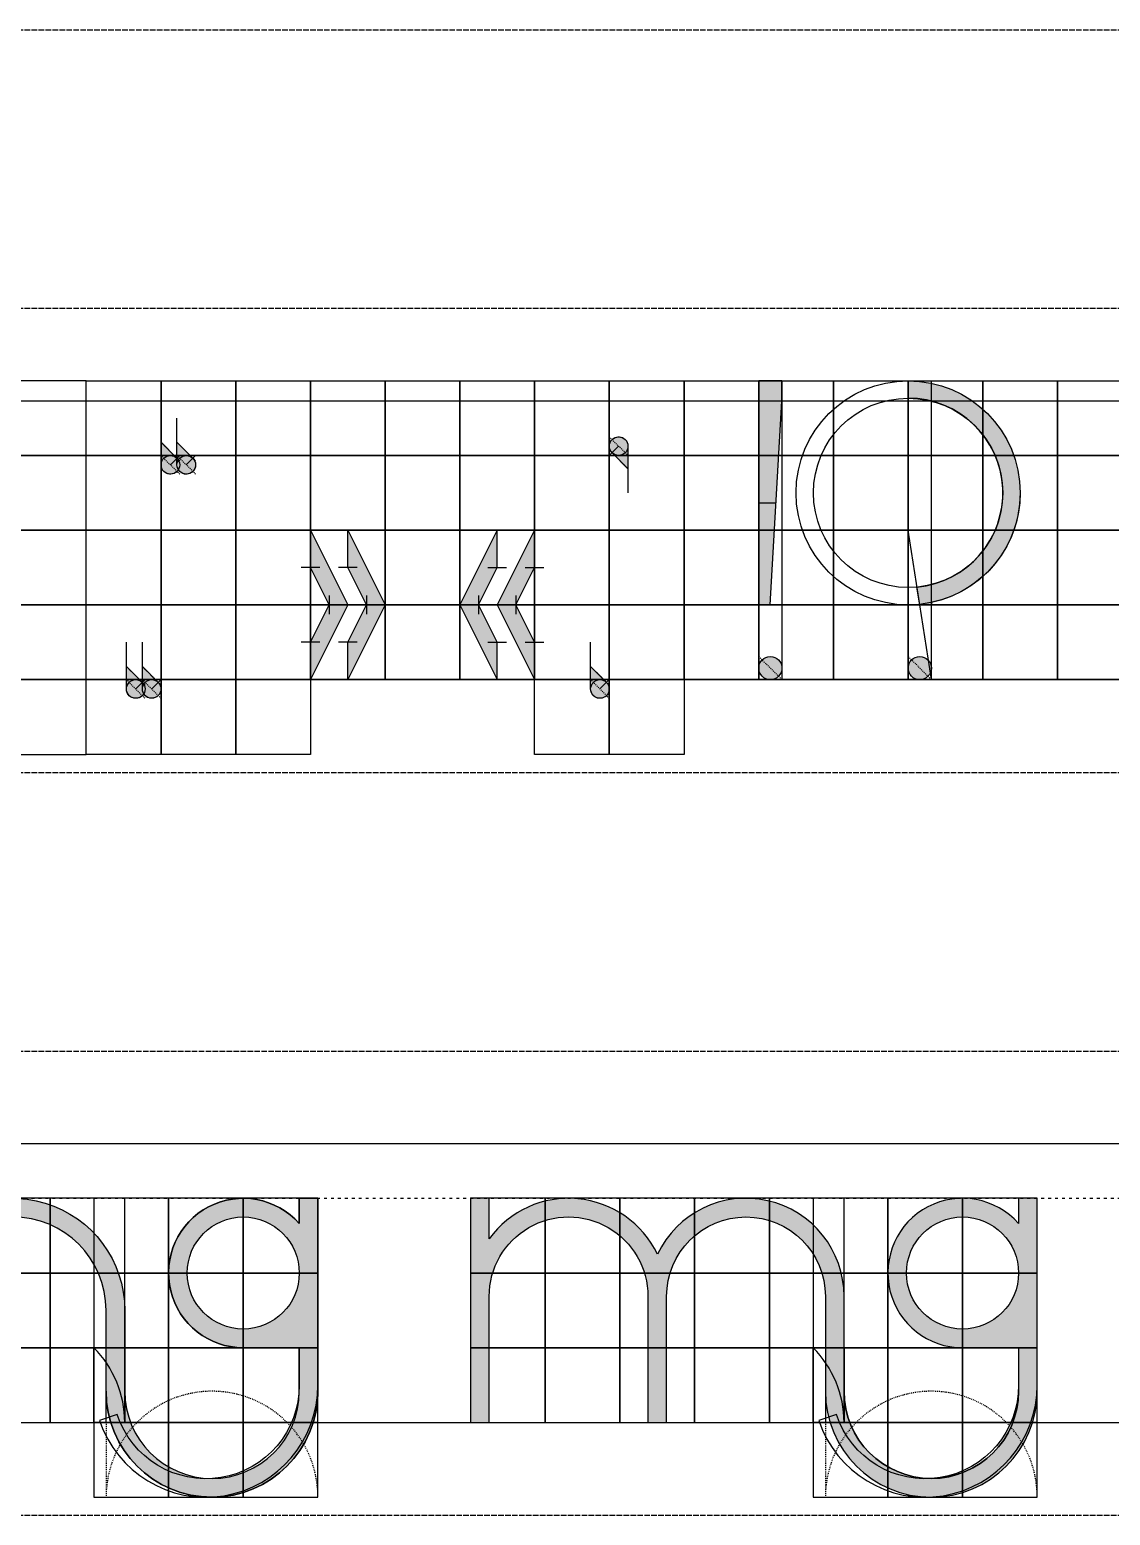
# Model space of a CAD drawing. Header units: millimetres. Extents: x -19 to 3010, y -292 to 470.
# Drawn here: x 2773 to 2889.4, y -250 to -90 of the extents above; entities that cross this region are included whole.
import ezdxf

# ---------------------------------------------------------------- set-up
doc = ezdxf.new("R2010")
doc.units = ezdxf.units.MM
doc.linetypes.add('ACAD_ISO02W100', pattern=[15, 12, -3])
doc.linetypes.add('ACAD_ISO03W100', pattern=[30, 12, -18])
for name, color, linetype in [('GUIDES', 252, 'Continuous'), ('guides_minor', 12, 'Continuous'), ('Lettering', 7, 'Continuous'), ('LINES', 252, 'Continuous'), ('Outlines', 5, 'Continuous')]:
    doc.layers.add(name, color=color, linetype=linetype)

msp = doc.modelspace()

# ---------------------------------------------------------------- hatches: boundary and pattern name
at = {"layer": 'Lettering'}
h = msp.add_hatch(color=256, dxfattribs=at)
h.dxf.hatch_style = 1
edge = h.paths.add_edge_path()
edge.add_arc((2852.818542494924, -158.75), 1.25, 0, 360)
h.paths.add_polyline_path([(2851.568542494924, -127.8104858350254), (2851.568542494924, -151.9526214587563), (2852.818542494924, -151.9526214587563), (2854.068542494924, -130), (2854.068542494924, -127.8104858350254)])
h = msp.add_hatch(color=256, dxfattribs=at)
h.dxf.hatch_style = 1
edge = h.paths.add_edge_path()
edge.add_arc((2868.913299577411, -158.75), 1.25, 0, 360)
edge = h.paths.add_edge_path()
edge.add_line((2868.913299577411, -151.9526214587563), (2868.615985098017, -150.0385397295701))
edge.add_arc((2867.660560675299, -139.8844376314302), 10.19895216416735, 275.3752748561051, 449.9846133670494)
edge.add_line((2867.663299577411, -129.6854858350254), (2867.663299577411, -127.8104858350254))
edge.add_arc((2867.663299577411, -139.8815536468908), 12.07106781186539, -2.2737367544323206e-13, 90, ccw=False)
edge.add_arc((2867.663299577412, -139.8815536468914), 12.07106781186485, -78.04714410929961, 2.2737367544323206e-12, ccw=False)
edge.add_line((2870.163299577411, -151.6909007126119), (2870.163299577411, -151.9526214587563))
edge.add_line((2870.163299577411, -151.9526214587563), (2868.913299577411, -151.9526214587563))
h = msp.add_hatch(color=256, dxfattribs=at)
h.dxf.hatch_style = 1
edge = h.paths.add_edge_path()
edge.add_arc((2836.479707730092, -134.8519420586136), 1.005922317655541, -1.1368683772161603e-13, 225.000000000013, ccw=False)
edge.add_line((2837.485630047748, -134.8519420586136), (2837.485630047748, -137.280453360591))
edge.add_line((2837.485630047748, -137.280453360591), (2835.768413237931, -135.5632365507749))
h = msp.add_hatch(color=256, dxfattribs=at)
h.dxf.hatch_style = 1
edge = h.paths.add_edge_path()
edge.add_arc((2788.19543648263, -136.8637866939254), 1.00592231765546, 179.9999999999482, 328.6002851774198, ccw=False)
edge.add_line((2787.189514164975, -136.8637866939245), (2787.189514164975, -134.4352753919471))
edge.add_line((2787.189514164975, -134.4352753919471), (2788.906730974792, -136.1524922017635))
edge.add_line((2788.906730974792, -136.1524922017635), (2788.906730974792, -134.4352753919468))
edge.add_line((2788.906730974792, -134.4352753919468), (2790.623947784608, -136.1524922017629))
edge.add_arc((2789.912653292448, -136.8637866939236), 1.00592231765481, -148.6002851868143, 45.000000000008015, ccw=False)
h = msp.add_hatch(color=256, dxfattribs=at)
h.dxf.hatch_style = 1
h.paths.add_polyline_path([(2807.307960518084, -143.9052429175127), (2811.331649788705, -151.9526214587563), (2807.307960518084, -160), (2807.307960518084, -155.9763107293782), (2809.319805153395, -151.9526214587563), (2807.307960518084, -147.9289321881345)])
h.paths.add_polyline_path([(2803.284271247462, -143.9052429175127), (2807.307960518084, -151.9526214587563), (2803.284271247462, -160), (2803.284271247462, -155.9763107293782), (2805.296115882773, -151.9526214587563), (2803.284271247462, -147.9289321881345)])
h = msp.add_hatch(color=256, dxfattribs=at)
h.dxf.hatch_style = 1
h.paths.add_polyline_path([(2823.402717600571, -143.9052429175127), (2819.37902832995, -151.9526214587563), (2823.402717600571, -160), (2823.402717600571, -155.9763107293782), (2821.39087296526, -151.9526214587563), (2823.402717600571, -147.9289321881345)])
h.paths.add_polyline_path([(2827.426406871193, -143.9052429175127), (2823.402717600571, -151.9526214587563), (2827.426406871193, -160), (2827.426406871193, -155.9763107293782), (2825.414562235882, -151.9526214587563), (2827.426406871193, -147.9289321881345)])
h = msp.add_hatch(color=256, dxfattribs=at)
h.dxf.hatch_style = 1
edge = h.paths.add_edge_path()
edge.add_arc((2784.466375037502, -161.0059223176563), 1.00592231765546, 179.9999999999482, 328.6002851774198, ccw=False)
edge.add_line((2783.460452719847, -161.0059223176553), (2783.460452719847, -158.577411015678))
edge.add_line((2783.460452719847, -158.577411015678), (2785.177669529664, -160.2946278254944))
edge.add_line((2785.177669529664, -160.2946278254944), (2785.177669529663, -158.5774110156777))
edge.add_line((2785.177669529663, -158.5774110156777), (2786.89488633948, -160.2946278254937))
edge.add_arc((2786.18359184732, -161.0059223176544), 1.00592231765481, -148.6002851868143, 45.000000000008015, ccw=False)
h = msp.add_hatch(color=256, dxfattribs=at)
h.dxf.hatch_style = 1
edge = h.paths.add_edge_path()
edge.add_arc((2834.467863094781, -161.0059223176555), 1.005922317655541, -179.9999999999992, 45.00000000001381, ccw=False)
edge.add_line((2833.461940777126, -161.0059223176555), (2833.461940777125, -158.5774110156781))
edge.add_line((2833.461940777125, -158.5774110156781), (2835.179157586942, -160.2946278254942))
h = msp.add_hatch(color=256, dxfattribs=at)
h.dxf.hatch_style = 1
edge = h.paths.add_edge_path()
edge.add_line((2802.081228902549, -236.6370550783891), (2802.081228902549, -231.9526214587563))
edge.add_line((2802.081228902549, -231.9526214587563), (2796.045694996616, -231.9526214587563))
edge.add_arc((2796.045694996616, -223.9052429175125), 8.047378541243859, 41.40962210927103, 270.00000000000324, ccw=False)
edge.add_line((2802.081228902549, -218.5824023359802), (2802.081228902549, -215.857864376269))
edge.add_line((2802.081228902549, -215.857864376269), (2804.09307353786, -215.857864376269))
edge.add_line((2804.09307353786, -215.857864376269), (2804.09307353786, -236.6370550783891))
edge.add_arc((2792.682750075006, -236.6370550783891), 11.41032346285465, -180, 0, ccw=False)
edge.add_line((2781.272426612151, -236.6370550783891), (2781.272426612151, -227.9289321881345))
edge.add_arc((2771.213203435596, -227.9289321881345), 10.0592231765545, 0, 180.0000000000003)
edge.add_line((2761.153980259042, -227.9289321881345), (2761.153980259042, -240))
edge.add_line((2761.153980259042, -240), (2759.142135623731, -240))
edge.add_line((2759.142135623731, -240), (2759.142135623731, -215.857864376269))
edge.add_line((2759.142135623731, -215.857864376269), (2761.153980259042, -215.857864376269))
edge.add_line((2761.153980259042, -215.857864376269), (2761.153980259042, -221.256398396319))
edge.add_arc((2771.213203435596, -227.9289321881354), 12.07106781186579, 3.979039320256561e-12, 146.4426902380765, ccw=False)
edge.add_line((2783.284271247462, -227.9289321881345), (2783.284271247462, -236.6370550783891))
edge.add_arc((2792.682750075006, -236.6370550783891), 9.398478827543386, 180, 360)
edge = h.paths.add_edge_path(flags=16)
edge.add_arc((2796.045694996616, -223.9052429175127), 6.03553390593288, 0, 360)
h = msp.add_hatch(color=256, dxfattribs=at)
h.dxf.hatch_style = 1
edge = h.paths.add_edge_path(flags=16)
edge.add_arc((2873.521163953681, -223.9052429175127), 6.03553390593288, 0, 360)
edge = h.paths.add_edge_path()
edge.add_arc((2870.15821903207, -236.6370550783891), 11.41032346285465, 180, 360)
edge.add_line((2881.568542494925, -236.6370550783891), (2881.568542494925, -215.857864376269))
edge.add_line((2881.568542494925, -215.857864376269), (2879.556697859613, -215.857864376269))
edge.add_line((2879.556697859613, -215.857864376269), (2879.556697859613, -218.5824023359802))
edge.add_arc((2873.521163953681, -223.9052429175125), 8.047378541243857, 41.40962210927101, 270.0000000000032)
edge.add_line((2873.521163953681, -231.9526214587563), (2879.556697859613, -231.9526214587563))
edge.add_line((2879.556697859613, -231.9526214587563), (2879.556697859613, -236.6370550783891))
edge.add_arc((2870.15821903207, -236.6370550783891), 9.39847882754384, -180, 0, ccw=False)
edge.add_line((2860.759740204526, -236.6370550783891), (2860.759740204526, -226.420048711651))
edge.add_arc((2850.197555869144, -226.420048711651), 10.56218433538243, 3.083536407245177e-13, 154.6230664748476)
edge.add_arc((2831.096633497497, -226.4456867251751), 10.58663708639122, 25.46776693082353, 143.9739695155375)
edge.add_line((2822.534692133619, -220.219127090797), (2822.534692133619, -215.857864376269))
edge.add_line((2822.534692133619, -215.857864376269), (2820.522847498308, -215.857864376269))
edge.add_line((2820.522847498308, -215.857864376269), (2820.522847498308, -239.9999999999999))
edge.add_line((2820.522847498308, -239.9999999999999), (2822.534692133619, -239.9999999999999))
edge.add_line((2822.534692133619, -239.9999999999999), (2822.534692133619, -226.4200487116512))
edge.add_arc((2831.08503183369, -226.420048711651), 8.550339700071163, 1.8758328224066645e-12, 180.0000000000019, ccw=False)
edge.add_line((2839.635371533761, -226.4200487116507), (2839.635371533762, -240))
edge.add_line((2839.635371533762, -240), (2841.647216169073, -239.9999999999999))
edge.add_line((2841.647216169073, -239.9999999999999), (2841.647216169072, -226.4200487116506))
edge.add_arc((2850.197555869144, -226.4200487116506), 8.550339700071618, 0, 180, ccw=False)
edge.add_line((2858.747895569215, -226.4200487116506), (2858.747895569215, -236.6370550783891))

# ---------------------------------------------------------------- linework, layer by layer
at = {"layer": 'GUIDES'}
for points in [[(2771.094757082487, -135.857864376269), (2779.142135623731, -135.857864376269), (2779.142135623731, -127.8104858350254), (2771.094757082487, -127.8104858350254)], [(2787.189514164975, -135.857864376269), (2779.142135623731, -135.857864376269), (2779.142135623731, -127.8104858350254), (2787.189514164975, -127.8104858350254)], [(2795.236892706218, -135.857864376269), (2787.189514164975, -135.857864376269), (2787.189514164975, -127.8104858350254), (2795.236892706218, -127.8104858350254)], [(2803.284271247462, -135.857864376269), (2795.236892706218, -135.857864376269), (2795.236892706218, -127.8104858350254), (2803.284271247462, -127.8104858350254)], [(2811.331649788705, -135.857864376269), (2803.284271247462, -135.857864376269), (2803.284271247462, -127.8104858350254), (2811.331649788705, -127.8104858350254)], [(2819.37902832995, -135.857864376269), (2811.331649788705, -135.857864376269), (2811.331649788705, -127.8104858350254), (2819.37902832995, -127.8104858350254)], [(2827.426406871193, -135.857864376269), (2819.37902832995, -135.857864376269), (2819.37902832995, -127.8104858350254), (2827.426406871193, -127.8104858350254)], [(2835.473785412436, -135.857864376269), (2827.426406871193, -135.857864376269), (2827.426406871193, -127.8104858350254), (2835.473785412436, -127.8104858350254)], [(2843.52116395368, -135.857864376269), (2835.473785412436, -135.857864376269), (2835.473785412436, -127.8104858350254), (2843.52116395368, -127.8104858350254)], [(2851.568542494924, -135.857864376269), (2843.52116395368, -135.857864376269), (2843.52116395368, -127.8104858350254), (2851.568542494924, -127.8104858350254)], [(2859.615921036167, -135.857864376269), (2851.568542494924, -135.857864376269), (2851.568542494924, -127.8104858350254), (2859.615921036167, -127.8104858350254)], [(2867.663299577411, -135.857864376269), (2859.615921036167, -135.857864376269), (2859.615921036167, -127.8104858350254), (2867.663299577411, -127.8104858350254)], [(2875.710678118655, -135.857864376269), (2867.663299577411, -135.857864376269), (2867.663299577411, -127.8104858350254), (2875.710678118655, -127.8104858350254)], [(2883.758056659899, -135.857864376269), (2875.710678118655, -135.857864376269), (2875.710678118655, -127.8104858350254), (2883.758056659899, -127.8104858350254)], [(2891.805435201142, -135.857864376269), (2883.758056659899, -135.857864376269), (2883.758056659899, -127.8104858350254), (2891.805435201142, -127.8104858350254)], [(2771.094757082487, -143.9052429175127), (2779.142135623731, -143.9052429175127), (2779.142135623731, -135.857864376269), (2771.094757082487, -135.857864376269)], [(2787.189514164975, -143.9052429175127), (2779.142135623731, -143.9052429175127), (2779.142135623731, -135.857864376269), (2787.189514164975, -135.857864376269)], [(2795.236892706218, -143.9052429175127), (2787.189514164975, -143.9052429175127), (2787.189514164975, -135.857864376269), (2795.236892706218, -135.857864376269)], [(2803.284271247462, -143.9052429175127), (2795.236892706218, -143.9052429175127), (2795.236892706218, -135.857864376269), (2803.284271247462, -135.857864376269)], [(2811.331649788705, -143.9052429175127), (2803.284271247462, -143.9052429175127), (2803.284271247462, -135.857864376269), (2811.331649788705, -135.857864376269)], [(2819.37902832995, -143.9052429175127), (2811.331649788705, -143.9052429175127), (2811.331649788705, -135.857864376269), (2819.37902832995, -135.857864376269)], [(2827.426406871193, -143.9052429175127), (2819.37902832995, -143.9052429175127), (2819.37902832995, -135.857864376269), (2827.426406871193, -135.857864376269)], [(2835.473785412436, -143.9052429175127), (2827.426406871193, -143.9052429175127), (2827.426406871193, -135.857864376269), (2835.473785412436, -135.857864376269)], [(2843.52116395368, -143.9052429175127), (2835.473785412436, -143.9052429175127), (2835.473785412436, -135.857864376269), (2843.52116395368, -135.857864376269)], [(2851.568542494924, -143.9052429175127), (2843.52116395368, -143.9052429175127), (2843.52116395368, -135.857864376269), (2851.568542494924, -135.857864376269)], [(2859.615921036167, -143.9052429175127), (2851.568542494924, -143.9052429175127), (2851.568542494924, -135.857864376269), (2859.615921036167, -135.857864376269)], [(2867.663299577411, -143.9052429175127), (2859.615921036167, -143.9052429175127), (2859.615921036167, -135.857864376269), (2867.663299577411, -135.857864376269)], [(2875.710678118655, -143.9052429175127), (2867.663299577411, -143.9052429175127), (2867.663299577411, -135.857864376269), (2875.710678118655, -135.857864376269)], [(2883.758056659899, -143.9052429175127), (2875.710678118655, -143.9052429175127), (2875.710678118655, -135.857864376269), (2883.758056659899, -135.857864376269)], [(2891.805435201142, -143.9052429175127), (2883.758056659899, -143.9052429175127), (2883.758056659899, -135.857864376269), (2891.805435201142, -135.857864376269)], [(2771.094757082487, -151.9526214587563), (2779.142135623731, -151.9526214587563), (2779.142135623731, -143.9052429175127), (2771.094757082487, -143.9052429175127)], [(2787.189514164975, -151.9526214587563), (2779.142135623731, -151.9526214587563), (2779.142135623731, -143.9052429175127), (2787.189514164975, -143.9052429175127)], [(2795.236892706218, -151.9526214587563), (2787.189514164975, -151.9526214587563), (2787.189514164975, -143.9052429175127), (2795.236892706218, -143.9052429175127)], [(2803.284271247462, -151.9526214587563), (2795.236892706218, -151.9526214587563), (2795.236892706218, -143.9052429175127), (2803.284271247462, -143.9052429175127)], [(2811.331649788705, -151.9526214587563), (2803.284271247462, -151.9526214587563), (2803.284271247462, -143.9052429175127), (2811.331649788705, -143.9052429175127)], [(2819.37902832995, -151.9526214587563), (2811.331649788705, -151.9526214587563), (2811.331649788705, -143.9052429175127), (2819.37902832995, -143.9052429175127)], [(2827.426406871193, -151.9526214587563), (2819.37902832995, -151.9526214587563), (2819.37902832995, -143.9052429175127), (2827.426406871193, -143.9052429175127)], [(2835.473785412436, -151.9526214587563), (2827.426406871193, -151.9526214587563), (2827.426406871193, -143.9052429175127), (2835.473785412436, -143.9052429175127)], [(2843.52116395368, -151.9526214587563), (2835.473785412436, -151.9526214587563), (2835.473785412436, -143.9052429175127), (2843.52116395368, -143.9052429175127)], [(2851.568542494924, -151.9526214587563), (2843.52116395368, -151.9526214587563), (2843.52116395368, -143.9052429175127), (2851.568542494924, -143.9052429175127)], [(2859.615921036167, -151.9526214587563), (2851.568542494924, -151.9526214587563), (2851.568542494924, -143.9052429175127), (2859.615921036167, -143.9052429175127)], [(2867.663299577411, -151.9526214587563), (2859.615921036167, -151.9526214587563), (2859.615921036167, -143.9052429175127), (2867.663299577411, -143.9052429175127)], [(2875.710678118655, -151.9526214587563), (2867.663299577411, -151.9526214587563), (2867.663299577411, -143.9052429175127), (2875.710678118655, -143.9052429175127)], [(2883.758056659899, -151.9526214587563), (2875.710678118655, -151.9526214587563), (2875.710678118655, -143.9052429175127), (2883.758056659899, -143.9052429175127)], [(2891.805435201142, -151.9526214587563), (2883.758056659899, -151.9526214587563), (2883.758056659899, -143.9052429175127), (2891.805435201142, -143.9052429175127)], [(2771.094757082487, -160), (2779.142135623731, -160), (2779.142135623731, -151.9526214587563), (2771.094757082487, -151.9526214587563)], [(2787.189514164975, -160), (2779.142135623731, -160), (2779.142135623731, -151.9526214587563), (2787.189514164975, -151.9526214587563)], [(2795.236892706218, -160), (2787.189514164975, -160), (2787.189514164975, -151.9526214587563), (2795.236892706218, -151.9526214587563)], [(2803.284271247462, -160), (2795.236892706218, -160), (2795.236892706218, -151.9526214587563), (2803.284271247462, -151.9526214587563)], [(2811.331649788705, -160), (2803.284271247462, -160), (2803.284271247462, -151.9526214587563), (2811.331649788705, -151.9526214587563)], [(2819.37902832995, -160), (2811.331649788705, -160), (2811.331649788705, -151.9526214587563), (2819.37902832995, -151.9526214587563)], [(2827.426406871193, -160), (2819.37902832995, -160), (2819.37902832995, -151.9526214587563), (2827.426406871193, -151.9526214587563)], [(2835.473785412436, -160), (2827.426406871193, -160), (2827.426406871193, -151.9526214587563), (2835.473785412436, -151.9526214587563)], [(2843.52116395368, -160.0000000000001), (2835.473785412436, -160.0000000000001), (2835.473785412436, -151.9526214587564), (2843.52116395368, -151.9526214587564)], [(2851.568542494924, -160), (2843.52116395368, -160), (2843.52116395368, -151.9526214587563), (2851.568542494924, -151.9526214587563)], [(2859.615921036167, -160), (2851.568542494924, -160), (2851.568542494924, -151.9526214587563), (2859.615921036167, -151.9526214587563)], [(2867.663299577411, -160), (2859.615921036167, -160), (2859.615921036167, -151.9526214587563), (2867.663299577411, -151.9526214587563)], [(2875.710678118655, -160), (2867.663299577411, -160), (2867.663299577411, -151.9526214587563), (2875.710678118655, -151.9526214587563)], [(2875.710678118655, -160), (2867.663299577411, -160), (2867.663299577411, -151.9526214587563), (2875.710678118655, -151.9526214587563)], [(2883.758056659899, -160), (2875.710678118655, -160), (2875.710678118655, -151.9526214587563), (2883.758056659899, -151.9526214587563)], [(2891.805435201142, -160), (2883.758056659899, -160), (2883.758056659899, -151.9526214587563), (2891.805435201142, -151.9526214587563)], [(2771.094757082487, -168.0473785412437), (2779.142135623731, -168.0473785412437), (2779.142135623731, -160), (2771.094757082487, -160)], [(2787.189514164975, -168.0473785412437), (2779.142135623731, -168.0473785412437), (2779.142135623731, -160), (2787.189514164975, -160)], [(2795.236892706218, -168.0473785412437), (2787.189514164975, -168.0473785412437), (2787.189514164975, -160), (2795.236892706218, -160)], [(2803.284271247462, -168.0473785412437), (2795.236892706218, -168.0473785412437), (2795.236892706218, -160), (2803.284271247462, -160)], [(2835.473785412436, -168.0473785412437), (2827.426406871193, -168.0473785412437), (2827.426406871193, -160), (2835.473785412436, -160)], [(2843.52116395368, -168.0473785412436), (2835.473785412436, -168.0473785412436), (2835.473785412436, -159.9999999999999), (2843.52116395368, -159.9999999999999)], [(2767.189514164976, -223.9052429175127), (2775.236892706219, -223.9052429175127), (2775.236892706219, -215.857864376269), (2767.189514164976, -215.857864376269)], [(2775.236892706219, -223.9052429175127), (2783.284271247463, -223.9052429175127), (2783.284271247463, -215.857864376269), (2775.236892706219, -215.857864376269)], [(2779.95093791413, -223.9052429175128), (2787.998316455373, -223.9052429175128), (2787.998316455373, -215.8578643762691), (2779.95093791413, -215.8578643762691)], [(2787.998316455373, -223.9052429175128), (2796.045694996617, -223.9052429175128), (2796.045694996617, -215.8578643762691), (2787.998316455373, -215.8578643762691)], [(2796.045694996617, -223.9052429175128), (2804.093073537861, -223.9052429175128), (2804.093073537861, -215.8578643762691), (2796.045694996617, -215.8578643762691)], [(2820.522847498309, -223.9052429175127), (2828.570226039553, -223.9052429175127), (2828.570226039553, -215.857864376269), (2820.522847498309, -215.857864376269)], [(2828.570226039553, -223.9052429175127), (2836.617604580797, -223.9052429175127), (2836.617604580797, -215.857864376269), (2828.570226039553, -215.857864376269)], [(2836.617604580797, -223.9052429175127), (2844.66498312204, -223.9052429175127), (2844.66498312204, -215.857864376269), (2836.617604580797, -215.857864376269)], [(2844.66498312204, -223.9052429175127), (2852.712361663284, -223.9052429175127), (2852.712361663284, -215.857864376269), (2844.66498312204, -215.857864376269)], [(2852.712361663284, -223.9052429175127), (2860.759740204528, -223.9052429175127), (2860.759740204528, -215.857864376269), (2852.712361663284, -215.857864376269)], [(2857.426406871195, -223.9052429175127), (2865.473785412438, -223.9052429175127), (2865.473785412438, -215.857864376269), (2857.426406871195, -215.857864376269)], [(2865.473785412438, -223.9052429175127), (2873.521163953682, -223.9052429175127), (2873.521163953682, -215.857864376269), (2865.473785412438, -215.857864376269)], [(2873.521163953682, -223.9052429175127), (2881.568542494925, -223.9052429175127), (2881.568542494925, -215.857864376269), (2873.521163953682, -215.857864376269)], [(2767.189514164976, -231.9526214587563), (2775.236892706219, -231.9526214587563), (2775.236892706219, -223.9052429175127), (2767.189514164976, -223.9052429175127)], [(2775.236892706219, -231.9526214587563), (2783.284271247463, -231.9526214587563), (2783.284271247463, -223.9052429175127), (2775.236892706219, -223.9052429175127)], [(2779.95093791413, -231.9526214587564), (2787.998316455373, -231.9526214587564), (2787.998316455373, -223.9052429175128), (2779.95093791413, -223.9052429175128)], [(2787.998316455373, -231.9526214587564), (2796.045694996617, -231.9526214587564), (2796.045694996617, -223.9052429175128), (2787.998316455373, -223.9052429175128)], [(2796.045694996617, -231.9526214587564), (2804.093073537861, -231.9526214587564), (2804.093073537861, -223.9052429175128), (2796.045694996617, -223.9052429175128)], [(2820.522847498309, -231.9526214587563), (2828.570226039553, -231.9526214587563), (2828.570226039553, -223.9052429175127), (2820.522847498309, -223.9052429175127)], [(2828.570226039553, -231.9526214587563), (2836.617604580797, -231.9526214587563), (2836.617604580797, -223.9052429175127), (2828.570226039553, -223.9052429175127)], [(2836.617604580797, -231.9526214587563), (2844.66498312204, -231.9526214587563), (2844.66498312204, -223.9052429175127), (2836.617604580797, -223.9052429175127)], [(2844.66498312204, -231.9526214587563), (2852.712361663284, -231.9526214587563), (2852.712361663284, -223.9052429175127), (2844.66498312204, -223.9052429175127)], [(2852.712361663284, -231.9526214587563), (2860.759740204528, -231.9526214587563), (2860.759740204528, -223.9052429175127), (2852.712361663284, -223.9052429175127)], [(2857.426406871195, -231.9526214587563), (2865.473785412438, -231.9526214587563), (2865.473785412438, -223.9052429175127), (2857.426406871195, -223.9052429175127)], [(2865.473785412438, -231.9526214587563), (2873.521163953682, -231.9526214587563), (2873.521163953682, -223.9052429175127), (2865.473785412438, -223.9052429175127)], [(2873.521163953682, -231.9526214587563), (2881.568542494925, -231.9526214587563), (2881.568542494925, -223.9052429175127), (2873.521163953682, -223.9052429175127)], [(2767.189514164976, -240), (2775.236892706219, -240), (2775.236892706219, -231.9526214587563), (2767.189514164976, -231.9526214587563)], [(2775.236892706219, -240), (2783.284271247463, -240), (2783.284271247463, -231.9526214587563), (2775.236892706219, -231.9526214587563)], [(2779.95093791413, -240.0000000000001), (2787.998316455373, -240.0000000000001), (2787.998316455373, -231.9526214587564), (2779.95093791413, -231.9526214587564)], [(2783.284271247463, -240), (2779.95093791413, -240), (2779.95093791413, -231.9526214587563), (2783.284271247463, -231.9526214587563)], [(2787.998316455373, -240.0000000000001), (2796.045694996617, -240.0000000000001), (2796.045694996617, -231.9526214587564), (2787.998316455373, -231.9526214587564)], [(2796.045694996617, -240.0000000000001), (2804.093073537861, -240.0000000000001), (2804.093073537861, -231.9526214587564), (2796.045694996617, -231.9526214587564)], [(2820.522847498309, -239.9999999999999), (2828.570226039553, -239.9999999999999), (2828.570226039553, -231.9526214587563), (2820.522847498309, -231.9526214587563)], [(2828.570226039553, -239.9999999999999), (2836.617604580797, -239.9999999999999), (2836.617604580797, -231.9526214587563), (2828.570226039553, -231.9526214587563)], [(2836.617604580797, -239.9999999999999), (2844.66498312204, -239.9999999999999), (2844.66498312204, -231.9526214587563), (2836.617604580797, -231.9526214587563)], [(2844.66498312204, -239.9999999999999), (2852.712361663284, -239.9999999999999), (2852.712361663284, -231.9526214587563), (2844.66498312204, -231.9526214587563)], [(2852.712361663284, -239.9999999999999), (2860.759740204528, -239.9999999999999), (2860.759740204528, -231.9526214587563), (2852.712361663284, -231.9526214587563)], [(2857.426406871195, -240), (2865.473785412438, -240), (2865.473785412438, -231.9526214587563), (2857.426406871195, -231.9526214587563)], [(2860.759740204528, -239.9999999999999), (2857.426406871194, -239.9999999999999), (2857.426406871194, -231.9526214587563), (2860.759740204528, -231.9526214587563)], [(2865.473785412438, -240), (2873.521163953682, -240), (2873.521163953682, -231.9526214587563), (2865.473785412438, -231.9526214587563)], [(2873.521163953682, -240), (2881.568542494925, -240), (2881.568542494925, -231.9526214587563), (2873.521163953682, -231.9526214587563)], [(2857.426406871195, -248.0473785412437), (2865.473785412438, -248.0473785412437), (2865.473785412438, -240), (2857.426406871195, -240)], [(2865.473785412438, -248.0473785412437), (2873.521163953682, -248.0473785412437), (2873.521163953682, -240), (2865.473785412438, -240)], [(2873.521163953682, -248.0473785412437), (2881.568542494925, -248.0473785412437), (2881.568542494925, -240), (2873.521163953682, -240)], [(2779.95093791413, -248.0473785412437), (2787.998316455373, -248.0473785412437), (2787.998316455373, -240.0000000000001), (2779.95093791413, -240.0000000000001)], [(2787.998316455373, -248.0473785412437), (2796.045694996617, -248.0473785412437), (2796.045694996617, -240.0000000000001), (2787.998316455373, -240.0000000000001)], [(2796.045694996617, -248.0473785412437), (2804.093073537861, -248.0473785412437), (2804.093073537861, -240.0000000000001), (2796.045694996617, -240.0000000000001)]]:
    msp.add_lwpolyline(points, close=True, dxfattribs=at)
for centre in [(2771.903559372886, -240), (2849.37902832995, -239.9999999999999)]:
    msp.add_arc(centre, 11.38071187457704, 0, 44.99999999999493, dxfattribs=at)
at = {"layer": 'guides_minor'}
for p, q in [((2854.068542494924, -127.8104858350254), (2854.068542494924, -160)), ((2870.163299577411, -159.9999999999999), (2870.163299577411, -127.8104858350254)), ((2852.818542494924, -151.9526214587563), (2854.068542494924, -130)), ((2787.189514164975, -136.8637866939245), (2787.189514164975, -131.8341751056472)), ((2788.906730974792, -136.8637866939242), (2788.906730974792, -131.8341751056469)), ((2788.195436482631, -136.8637866939245), (2789.201358800286, -135.857864376269)), ((2789.912653292447, -136.8637866939242), (2790.918575610103, -135.8578643762687)), ((2836.479707730092, -134.8519420586136), (2835.473785412436, -135.857864376269)), ((2837.485630047748, -134.8519420586136), (2837.485630047748, -139.8815536468909)), ((2853.443542494924, -140.9763107293782), (2851.568542494924, -140.9763107293782)), ((2870.163299577411, -159.9999999999999), (2867.663299577411, -143.9052429175127)), ((2804.284271247462, -147.9289321881345), (2802.284271247462, -147.9289321881345)), ((2808.307960518084, -147.9289321881345), (2806.307960518084, -147.9289321881345)), ((2822.402717600571, -147.9289321881345), (2824.402717600571, -147.9289321881345)), ((2826.426406871193, -147.9289321881345), (2828.426406871193, -147.9289321881345)), ((2805.296115882773, -150.9526214587563), (2805.296115882773, -152.9526214587563)), ((2809.319805153395, -150.9526214587563), (2809.319805153395, -152.9526214587563)), ((2821.39087296526, -150.9526214587563), (2821.39087296526, -152.9526214587563)), ((2825.414562235882, -150.9526214587563), (2825.414562235882, -152.9526214587563)), ((2783.460452719847, -161.0059223176553), (2783.460452719847, -155.9763107293781)), ((2785.177669529664, -161.005922317655), (2785.177669529664, -155.9763107293778)), ((2804.284271247462, -155.9763107293782), (2802.284271247462, -155.9763107293782)), ((2808.307960518084, -155.9763107293782), (2806.307960518084, -155.9763107293782)), ((2822.402717600571, -155.9763107293782), (2824.402717600571, -155.9763107293782)), ((2826.426406871193, -155.9763107293782), (2828.426406871193, -155.9763107293782)), ((2833.461940777126, -161.0059223176555), (2833.461940777126, -155.9763107293782)), ((2784.466375037503, -161.0059223176553), (2785.472297355158, -159.9999999999999)), ((2786.183591847319, -161.005922317655), (2787.189514164975, -159.9999999999995)), ((2834.467863094781, -161.0059223176555), (2835.473785412437, -160))]:
    msp.add_line(p, q, dxfattribs=at)
at = {"layer": 'guides_minor', "linetype": 'ACAD_ISO02W100', "ltscale": 0.005}
for p, q in [((2835.473785412436, -133.8460197409581), (2837.485630047748, -135.857864376269)), ((2789.201358800286, -136.4471200272581), (2787.189514164975, -134.4352753919471)), ((2789.201358800286, -137.86970901158), (2787.189514164975, -135.857864376269)), ((2790.918575610103, -136.4471200272577), (2788.906730974792, -134.4352753919468)), ((2790.918575610103, -137.8697090115797), (2788.906730974792, -135.8578643762687)), ((2835.473785412436, -135.26860872528), (2837.485630047748, -137.280453360591)), ((2851.568542494924, -157.4999999999999), (2854.068542494924, -160)), ((2867.663299577411, -157.4999999999999), (2870.163299577411, -160)), ((2785.472297355158, -160.5892556509889), (2783.460452719847, -158.577411015678)), ((2785.472297355158, -162.0118446353108), (2783.460452719847, -159.9999999999999)), ((2787.189514164975, -160.5892556509886), (2785.177669529663, -158.5774110156777)), ((2787.189514164975, -162.0118446353105), (2785.177669529663, -159.9999999999996)), ((2835.473785412437, -160.589255650989), (2833.461940777125, -158.5774110156781)), ((2835.473785412437, -162.0118446353109), (2833.461940777125, -160)), ((2781.272426612152, -240.0000000000001), (2781.272426612152, -248.0473785412437)), ((2858.747895569216, -240.0000000000001), (2858.747895569216, -248.0473785412437)), ((2781.272426612152, -248.0473785412437), (2804.093073537861, -248.0473785412437)), ((2858.747895569216, -248.0473785412437), (2881.568542494926, -248.0473785412437))]:
    msp.add_line(p, q, dxfattribs=at)
at = {"layer": 'guides_minor'}
for points in [[(2759.142135623732, -215.857864376269), (2761.153980259043, -215.857864376269), (2761.153980259043, -221.256398396319, -0.74295459115638), (2783.284271247463, -227.9289321881345), (2783.284271247463, -240), (2781.272426612152, -240), (2781.272426612152, -227.9289321881345, 1), (2761.153980259043, -227.9289321881345), (2761.153980259043, -240), (2759.142135623732, -240)], [(2802.08122890255, -218.5824023359802, 1.548583770354908), (2796.045694996617, -231.9526214587563), (2802.08122890255, -231.9526214587563), (2802.08122890255, -235.9763107293782, -0.8538943085022456), (2782.478988707036, -239.1573164023643), (2780.570385303244, -239.7935175369621, 0.8508037970648128), (2804.093073537861, -235.9763107293782), (2804.093073537861, -215.857864376269), (2802.08122890255, -215.857864376269)], [(2841.647216169074, -239.9999999999999), (2841.647216169073, -226.4200487116506, -1), (2858.747895569216, -226.4200487116506), (2858.747895569216, -239.9999999999999), (2860.759740204527, -239.9999999999999), (2860.759740204527, -226.420048711651, 0.799884321182784), (2840.654538850185, -221.8933982822018, 0.5686921670025993), (2822.53469213362, -220.219127090797), (2822.53469213362, -215.857864376269), (2820.522847498309, -215.857864376269), (2820.522847498309, -239.9999999999999), (2822.53469213362, -239.9999999999999), (2822.53469213362, -226.4200487116512, -1), (2839.635371533762, -226.4200487116507), (2839.635371533763, -240)], [(2879.556697859614, -218.5824023359802, 1.548583770354908), (2873.521163953682, -231.9526214587563), (2879.556697859614, -231.9526214587563), (2879.556697859614, -235.9763107293782, -0.8538943085022456), (2859.954457664101, -239.1573164023643), (2858.045854260308, -239.7935175369621, 0.8508037970648128), (2881.568542494926, -235.9763107293782), (2881.568542494926, -215.857864376269), (2879.556697859614, -215.857864376269)]]:
    msp.add_lwpolyline(points, format="xyb", close=True, dxfattribs=at)
for centre, radius in [((2867.663299577411, -139.8815536468909), 12.07106781186545), ((2867.663299577411, -139.8815536468909), 10.19606781186545), ((2836.479707730092, -134.8519420586136), 1.005922317655452), ((2788.195436482631, -136.8637866939245), 1.005922317655452), ((2789.912653292447, -136.8637866939242), 1.005922317655452), ((2784.466375037503, -161.0059223176553), 1.005922317655452), ((2786.183591847319, -161.005922317655), 1.005922317655452), ((2834.467863094781, -161.0059223176555), 1.005922317655452), ((2796.045694996617, -223.9052429175127), 6.03553390593288), ((2873.521163953682, -223.9052429175127), 6.03553390593288)]:
    msp.add_circle(centre, radius, dxfattribs=at)
at = {"layer": 'guides_minor', "linetype": 'ACAD_ISO02W100', "ltscale": 0.005}
for centre in [(2792.682750075006, -248.0473785412437), (2870.158219032071, -248.0473785412437)]:
    msp.add_arc(centre, 11.41032346285465, 359.9999999999999, 180, dxfattribs=at)
at = {"layer": 'guides_minor'}
for centre, radius, start in [((2792.682750075006, -236.6370550783891), 11.41032346285465, 180.0000000000003), ((2792.682750075006, -236.6370550783891), 9.398478827543386, 180), ((2870.158219032071, -236.6370550783891), 11.41032346285465, 180.0000000000003), ((2870.158219032071, -236.6370550783891), 9.398478827543386, 180)]:
    msp.add_arc(centre, radius, start, 0, dxfattribs=at)
at = {"layer": 'LINES', "linetype": 'ACAD_ISO02W100', "ltscale": 0.05}
for p, q in [((2465, -90), (3005, -90)), ((2465, -120), (3005, -120)), ((2465, -170), (3005, -170)), ((2465, -200), (3005, -200)), ((2465, -250), (3005, -250))]:
    msp.add_line(p, q, dxfattribs=at)
at = {"layer": 'LINES'}
for p, q in [((3010, -130), (2460, -130)), ((2460, -160), (3010, -160)), ((3010, -210), (2460, -210)), ((2460, -240), (3010, -240))]:
    msp.add_line(p, q, dxfattribs=at)
at = {"layer": 'LINES', "linetype": 'ACAD_ISO03W100', "ltscale": 0.025}
for p, q in [((2465, -135.857864376269), (3005, -135.857864376269)), ((2465, -215.857864376269), (3005, -215.857864376269))]:
    msp.add_line(p, q, dxfattribs=at)
at = {"layer": 'Outlines'}
for points in [[(2851.568542494924, -127.8104858350254), (2851.568542494924, -151.9526214587563), (2852.818542494924, -151.9526214587563), (2854.068542494924, -130), (2854.068542494924, -127.8104858350254)], [(2803.284271247462, -143.9052429175127), (2807.307960518084, -151.9526214587563), (2803.284271247462, -160), (2803.284271247462, -155.9763107293782), (2805.296115882773, -151.9526214587563), (2803.284271247462, -147.9289321881345)], [(2807.307960518084, -143.9052429175127), (2811.331649788705, -151.9526214587563), (2807.307960518084, -160), (2807.307960518084, -155.9763107293782), (2809.319805153395, -151.9526214587563), (2807.307960518084, -147.9289321881345)], [(2823.402717600571, -143.9052429175127), (2819.37902832995, -151.9526214587563), (2823.402717600571, -160), (2823.402717600571, -155.9763107293782), (2821.39087296526, -151.9526214587563), (2823.402717600571, -147.9289321881345)], [(2827.426406871193, -143.9052429175127), (2823.402717600571, -151.9526214587563), (2827.426406871193, -160), (2827.426406871193, -155.9763107293782), (2825.414562235882, -151.9526214587563), (2827.426406871193, -147.9289321881345)]]:
    msp.add_lwpolyline(points, close=True, dxfattribs=at)
for points in [[(2868.913299577411, -151.9526214587563), (2868.615985098017, -150.0385397295701, 0.9540303866282992), (2867.663299577411, -129.6854858350254), (2867.663299577411, -127.8104858350254, -0.4142135623730944), (2879.734367389276, -139.8815536468909, -0.3543500897784421), (2870.163299577411, -151.6909007126119), (2870.163299577411, -151.9526214587563)], [(2835.768413237931, -135.5632365507749, -1.496605762665719), (2837.485630047748, -134.8519420586136), (2837.485630047748, -137.280453360591)], [(2835.179157586942, -160.2946278254942, -1.496605762665719), (2833.461940777126, -161.0059223176555), (2833.461940777125, -158.5774110156781)], [(2802.081228902549, -236.6370550783891), (2802.081228902549, -231.9526214587563), (2796.045694996616, -231.9526214587563, -1.548583770354909), (2802.081228902549, -218.5824023359802), (2802.081228902549, -215.857864376269), (2804.09307353786, -215.857864376269), (2804.09307353786, -236.6370550783891, -0.9999999999999999), (2781.272426612151, -236.6370550783891), (2781.272426612151, -227.9289321881345, 1), (2761.153980259042, -227.9289321881345), (2761.153980259042, -240), (2759.142135623731, -240), (2759.142135623731, -215.857864376269), (2761.153980259042, -215.857864376269), (2761.153980259042, -221.256398396319, -0.74295459115638), (2783.284271247462, -227.9289321881345), (2783.284271247462, -236.6370550783891, 0.9999999999999999)], [(2858.747895569215, -236.6370550783891, 0.9999999999999999), (2881.568542494925, -236.6370550783891), (2881.568542494925, -215.857864376269), (2879.556697859613, -215.857864376269), (2879.556697859613, -218.5824023359802, 1.548583770354909), (2873.521163953681, -231.9526214587563), (2879.556697859613, -231.9526214587563), (2879.556697859613, -236.6370550783891, -0.9999999999999999), (2860.759740204526, -236.6370550783891), (2860.759740204526, -226.420048711651, 0.799884321182784), (2840.654538850185, -221.8933982822018, 0.5686921670025993), (2822.534692133619, -220.219127090797), (2822.534692133619, -215.857864376269), (2820.522847498308, -215.857864376269), (2820.522847498308, -239.9999999999999), (2822.534692133619, -239.9999999999999), (2822.534692133619, -226.4200487116512, -1), (2839.635371533761, -226.4200487116507), (2839.635371533762, -240), (2841.647216169073, -239.9999999999999), (2841.647216169072, -226.4200487116506, -1), (2858.747895569215, -226.4200487116506)]]:
    msp.add_lwpolyline(points, format="xyb", close=True, dxfattribs=at)
for points in [[(2789.054044887423, -137.3878776367751, -0.7576687369507912), (2787.189514164975, -136.8637866939245), (2787.189514164975, -134.4352753919471), (2788.906730974792, -136.1524922017635), (2788.906730974792, -134.4352753919468), (2790.623947784608, -136.1524922017629, -1.126329930191309), (2789.054044887569, -137.3878776366325)], [(2785.324983442295, -161.530013260506, -0.7576687369507912), (2783.460452719847, -161.0059223176553), (2783.460452719847, -158.577411015678), (2785.177669529664, -160.2946278254944), (2785.177669529663, -158.5774110156777), (2786.89488633948, -160.2946278254937, -1.126329930191309), (2785.324983442441, -161.5300132603634)]]:
    msp.add_lwpolyline(points, format="xyb", dxfattribs=at)
for centre, radius in [((2852.818542494924, -158.75), 1.25), ((2868.913299577411, -158.75), 1.25), ((2796.045694996616, -223.9052429175127), 6.03553390593288), ((2873.521163953681, -223.9052429175127), 6.03553390593288)]:
    msp.add_circle(centre, radius, dxfattribs=at)

doc.saveas('drawing.dxf')
